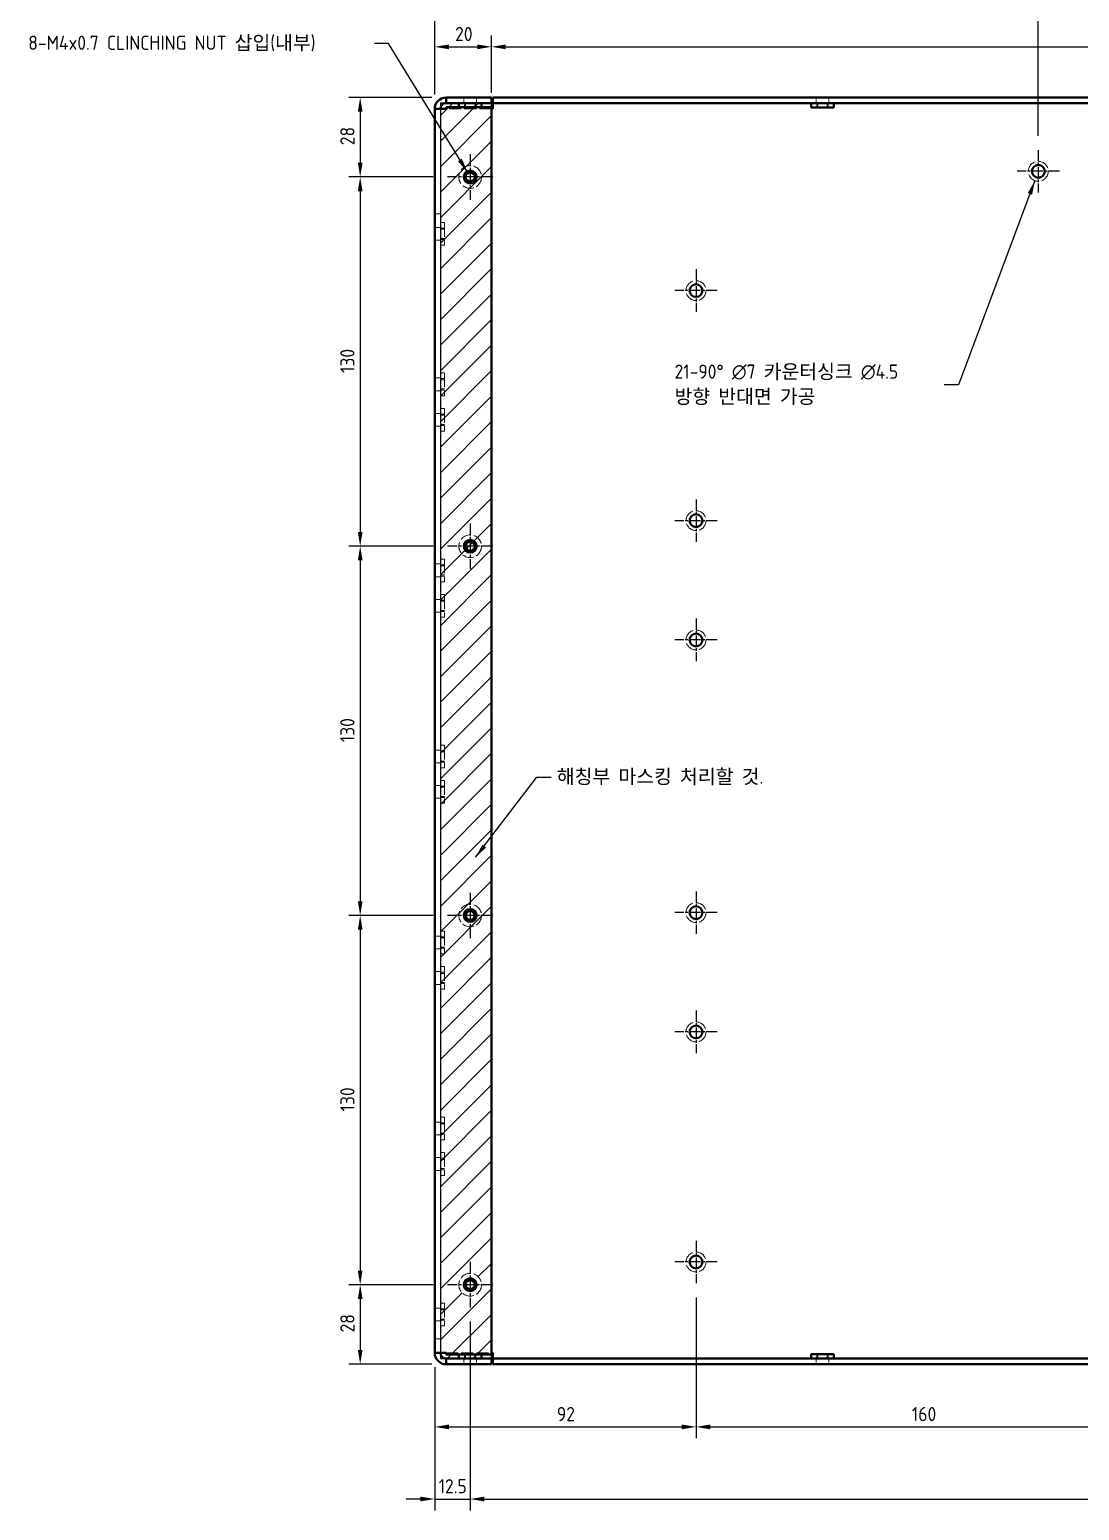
# Model space of a CAD drawing. Header units: millimetres. Extents: x 0 to 2378, y 0 to 1682.
# Drawn here: x 759 to 1129, y 898 to 1419 of the extents above; entities that cross this region are included whole.
import ezdxf

# ---------------------------------------------------------------- set-up
doc = ezdxf.new("R2010")
doc.units = ezdxf.units.MM
doc.header["$LTSCALE"] = 2
doc.linetypes.add('CHAIN', pattern=[0.3543, 0.2362, -0.0295, 0.0591, -0.0295])
doc.linetypes.add('DASHED', pattern=[0.2067, 0.1654, -0.0413])
for name, color, linetype, lineweight in [('가려진 것(ISO)', 2, 'DASHED', 18), ('가시적인 것(ISO)', 3, 'Continuous', 40), ('가시적인 좁은 것(ISO)', 3, 'Continuous', 35), ('기호(ISO)', 5, 'Continuous', 25), ('스케치 형상(ISO)', 3, 'Continuous', 25), ('중심 표식(ISO)', 1, 'Continuous', 25), ('치수(ISO)', 2, 'Continuous', 25), ('해치(ISO)', 7, 'Continuous', 18)]:
    doc.layers.add(name, color=color, linetype=linetype, lineweight=lineweight)
doc.styles.add('치수 텍스트_PSTEK_POSCO', font='isocp.shx')
doc.dimstyles.new('치수_PSTEK_POSCO', dxfattribs={"dimscale": 2, "dimtxt": 2.5, "dimasz": 2.5, "dimexe": 2, "dimexo": 2.5, "dimgap": 1, "dimtad": 1, "dimrnd": 1e-08, "dimdsep": 46, "dimtxsty": '치수 텍스트_PSTEK_POSCO', "dimcen": 0.09, "dimdle": 10, "dimclrd": 7, "dimclre": 7, "dimclrt": 2, "dimadec": 1, "dimazin": 2, "dimtfac": 1, "dimtmove": 0, "dimatfit": 3, "dimfxl": 0, "dimtolj": 1, "dimlwd": -1, "dimlwe": -1, "dimarcsym": 0})
doc.dimstyles.new('치수_PSTEK_POSCO$7', dxfattribs={"dimscale": 2, "dimtxt": 2.5, "dimasz": 2.5, "dimexe": 2, "dimexo": 2.5, "dimgap": 1, "dimtad": 1, "dimrnd": 1e-08, "dimdsep": 46, "dimtxsty": '치수 텍스트_PSTEK_POSCO', "dimcen": 0.09, "dimdle": 10, "dimclrd": 7, "dimclre": 7, "dimclrt": 2, "dimadec": 1, "dimazin": 2, "dimtfac": 1, "dimtmove": 0, "dimatfit": 3, "dimfxl": 0, "dimtolj": 1, "dimlwd": -1, "dimlwe": -1, "dimarcsym": 0})

# ---------------------------------------------------------------- blocks, each defined once
blk = doc.blocks.new('*D111')
at = {"layer": 'Defpoints', "color": 0}
for p in [(905.87, 1395.21), (875.65, 1367.21), (906.37, 1367.21)]:
    blk.add_point(p, dxfattribs=at)
at = {"layer": '치수(ISO)', "color": 7}
for p, q in [((900.87, 1395.21), (871.65, 1395.21)), ((875.65, 1390.21), (875.65, 1372.21)), ((901.37, 1367.21), (871.65, 1367.21))]:
    blk.add_line(p, q, dxfattribs=at)
for points in [[(874.82, 1390.21), (876.48, 1390.21), (875.65, 1395.21)], [(874.82, 1372.21), (876.48, 1372.21), (875.65, 1367.21)]]:
    blk.add_solid(points, dxfattribs=at)
at = {"layer": '치수(ISO)', "color": 2, "insert": (871.15, 1378.4), "char_height": 5, "attachment_point": 4, "rotation": 90, "style": '치수 텍스트_PSTEK_POSCO'}
blk.add_mtext('\\A1;28', dxfattribs=at)
blk = doc.blocks.new('*D112')
at = {"layer": 'Defpoints', "color": 0}
for p in [(906.37, 1367.21), (875.65, 1237.21), (906.37, 1237.21)]:
    blk.add_point(p, dxfattribs=at)
at = {"layer": '치수(ISO)', "color": 7}
for p, q in [((901.37, 1367.21), (871.65, 1367.21)), ((875.65, 1362.21), (875.65, 1242.21)), ((901.37, 1237.21), (871.65, 1237.21))]:
    blk.add_line(p, q, dxfattribs=at)
for points in [[(874.82, 1362.21), (876.48, 1362.21), (875.65, 1367.21)], [(874.82, 1242.21), (876.48, 1242.21), (875.65, 1237.21)]]:
    blk.add_solid(points, dxfattribs=at)
at = {"layer": '치수(ISO)', "color": 2, "insert": (871.15, 1298.21), "char_height": 5, "attachment_point": 4, "rotation": 90, "style": '치수 텍스트_PSTEK_POSCO'}
blk.add_mtext('\\A1;130', dxfattribs=at)
blk = doc.blocks.new('*D113')
at = {"layer": 'Defpoints', "color": 0}
for p in [(906.37, 1237.21), (875.65, 1107.21), (906.37, 1107.21)]:
    blk.add_point(p, dxfattribs=at)
at = {"layer": '치수(ISO)', "color": 7}
for p, q in [((901.37, 1237.21), (871.65, 1237.21)), ((875.65, 1232.21), (875.65, 1112.21)), ((901.37, 1107.21), (871.65, 1107.21))]:
    blk.add_line(p, q, dxfattribs=at)
for points in [[(874.82, 1232.21), (876.48, 1232.21), (875.65, 1237.21)], [(874.82, 1112.21), (876.48, 1112.21), (875.65, 1107.21)]]:
    blk.add_solid(points, dxfattribs=at)
at = {"layer": '치수(ISO)', "color": 2, "insert": (871.15, 1168.21), "char_height": 5, "attachment_point": 4, "rotation": 90, "style": '치수 텍스트_PSTEK_POSCO'}
blk.add_mtext('\\A1;130', dxfattribs=at)
blk = doc.blocks.new('*D114')
at = {"layer": 'Defpoints', "color": 0}
for p in [(906.37, 1107.21), (875.65, 977.21), (906.37, 977.21)]:
    blk.add_point(p, dxfattribs=at)
at = {"layer": '치수(ISO)', "color": 7}
for p, q in [((901.37, 1107.21), (871.65, 1107.21)), ((875.65, 1102.21), (875.65, 982.21)), ((901.37, 977.21), (871.65, 977.21))]:
    blk.add_line(p, q, dxfattribs=at)
for points in [[(874.82, 1102.21), (876.48, 1102.21), (875.65, 1107.21)], [(874.82, 982.21), (876.48, 982.21), (875.65, 977.21)]]:
    blk.add_solid(points, dxfattribs=at)
at = {"layer": '치수(ISO)', "color": 2, "insert": (871.15, 1038.21), "char_height": 5, "attachment_point": 4, "rotation": 90, "style": '치수 텍스트_PSTEK_POSCO'}
blk.add_mtext('\\A1;130', dxfattribs=at)
blk = doc.blocks.new('*D115')
at = {"layer": 'Defpoints', "color": 0}
for p in [(906.37, 977.21), (875.65, 949.21), (905.87, 949.21)]:
    blk.add_point(p, dxfattribs=at)
at = {"layer": '치수(ISO)', "color": 7}
for p, q in [((901.37, 977.21), (871.65, 977.21)), ((875.65, 972.21), (875.65, 954.21)), ((900.87, 949.21), (871.65, 949.21))]:
    blk.add_line(p, q, dxfattribs=at)
for points in [[(874.82, 972.21), (876.48, 972.21), (875.65, 977.21)], [(874.82, 954.21), (876.48, 954.21), (875.65, 949.21)]]:
    blk.add_solid(points, dxfattribs=at)
at = {"layer": '치수(ISO)', "color": 2, "insert": (871.15, 960.4), "char_height": 5, "attachment_point": 4, "rotation": 90, "style": '치수 텍스트_PSTEK_POSCO'}
blk.add_mtext('\\A1;28', dxfattribs=at)
blk = doc.blocks.new('*D116')
at = {"layer": 'Defpoints', "color": 0}
for p in [(914.37, 969.21), (901.87, 953.21), (914.37, 901.76)]:
    blk.add_point(p, dxfattribs=at)
at = {"layer": '치수(ISO)', "color": 7}
for p, q in [((914.37, 964.21), (914.37, 897.76)), ((901.87, 948.21), (901.87, 897.76)), ((896.87, 901.76), (891.87, 901.76)), ((901.87, 901.76), (914.37, 901.76)), ((919.37, 901.76), (924.37, 901.76))]:
    blk.add_line(p, q, dxfattribs=at)
for points in [[(896.87, 902.59), (896.87, 900.93), (901.87, 901.76)], [(919.37, 902.59), (919.37, 900.93), (914.37, 901.76)]]:
    blk.add_solid(points, dxfattribs=at)
at = {"layer": '치수(ISO)', "color": 2, "insert": (903.27, 906.26), "char_height": 5, "attachment_point": 4, "style": '치수 텍스트_PSTEK_POSCO'}
blk.add_mtext('\\A1;12.5', dxfattribs=at)
blk = doc.blocks.new('*D117')
at = {"layer": 'Defpoints', "color": 0}
for p in [(914.37, 969.21), (1411.37, 969.21), (1411.37, 901.76)]:
    blk.add_point(p, dxfattribs=at)
at = {"layer": '치수(ISO)', "color": 7}
for p, q in [((914.37, 964.21), (914.37, 897.76)), ((1411.37, 964.21), (1411.37, 897.76)), ((919.37, 901.76), (1406.37, 901.76))]:
    blk.add_line(p, q, dxfattribs=at)
for points in [[(919.37, 902.59), (919.37, 900.93), (914.37, 901.76)], [(1406.37, 902.59), (1406.37, 900.93), (1411.37, 901.76)]]:
    blk.add_solid(points, dxfattribs=at)
at = {"layer": '치수(ISO)', "color": 2, "insert": (1158.11, 906.26), "char_height": 5, "attachment_point": 4, "style": '치수 텍스트_PSTEK_POSCO'}
blk.add_mtext('\\A1;497', dxfattribs=at)
blk = doc.blocks.new('*D119')
at = {"layer": 'Defpoints', "color": 0}
for p in [(921.87, 1413.04), (901.87, 1391.21), (921.87, 1391.8)]:
    blk.add_point(p, dxfattribs=at)
at = {"layer": '치수(ISO)', "color": 7}
for p, q in [((901.87, 1396.21), (901.87, 1417.04)), ((906.87, 1413.04), (916.87, 1413.04)), ((921.87, 1396.8), (921.87, 1417.04))]:
    blk.add_line(p, q, dxfattribs=at)
for points in [[(906.87, 1413.87), (906.87, 1412.2), (901.87, 1413.04)], [(916.87, 1413.87), (916.87, 1412.2), (921.87, 1413.04)]]:
    blk.add_solid(points, dxfattribs=at)
at = {"layer": '치수(ISO)', "color": 2, "insert": (909.06, 1417.54), "char_height": 5, "attachment_point": 4, "style": '치수 텍스트_PSTEK_POSCO'}
blk.add_mtext('\\A1;20', dxfattribs=at)
blk = doc.blocks.new('*D120')
at = {"layer": 'Defpoints', "color": 0}
for p in [(1403.37, 1413.04), (921.87, 1391.8), (1403.37, 1391.8)]:
    blk.add_point(p, dxfattribs=at)
at = {"layer": '치수(ISO)', "color": 7}
for p, q in [((921.87, 1396.8), (921.87, 1417.04)), ((926.87, 1413.04), (1398.37, 1413.04)), ((1403.37, 1396.8), (1403.37, 1417.04))]:
    blk.add_line(p, q, dxfattribs=at)
for points in [[(926.87, 1413.87), (926.87, 1412.2), (921.87, 1413.04)], [(1398.37, 1413.87), (1398.37, 1412.2), (1403.37, 1413.04)]]:
    blk.add_solid(points, dxfattribs=at)
at = {"layer": '치수(ISO)', "color": 2, "insert": (1155.77, 1417.54), "char_height": 5, "attachment_point": 4, "style": '치수 텍스트_PSTEK_POSCO'}
blk.add_mtext('\\A1;481.5', dxfattribs=at)
blk = doc.blocks.new('*D130')
at = {"layer": 'Defpoints', "color": 0}
for p in [(993.87, 977.71), (901.87, 953.21), (993.87, 927.16)]:
    blk.add_point(p, dxfattribs=at)
at = {"layer": '치수(ISO)', "color": 7}
for p, q in [((993.87, 972.71), (993.87, 923.16)), ((901.87, 948.21), (901.87, 923.16)), ((906.87, 927.16), (988.87, 927.16))]:
    blk.add_line(p, q, dxfattribs=at)
for points in [[(906.87, 927.99), (906.87, 926.32), (901.87, 927.16)], [(988.87, 927.99), (988.87, 926.32), (993.87, 927.16)]]:
    blk.add_solid(points, dxfattribs=at)
at = {"layer": '치수(ISO)', "color": 2, "insert": (944.87, 931.66), "char_height": 5, "attachment_point": 4, "style": '치수 텍스트_PSTEK_POSCO'}
blk.add_mtext('\\A1;92', dxfattribs=at)
blk = doc.blocks.new('*D131')
at = {"layer": 'Defpoints', "color": 0}
for p in [(993.87, 977.71), (1153.87, 977.71), (1153.87, 927.16)]:
    blk.add_point(p, dxfattribs=at)
at = {"layer": '치수(ISO)', "color": 7}
for p, q in [((993.87, 972.71), (993.87, 923.16)), ((1153.87, 972.71), (1153.87, 923.16)), ((998.87, 927.16), (1148.87, 927.16))]:
    blk.add_line(p, q, dxfattribs=at)
for points in [[(998.87, 927.99), (998.87, 926.32), (993.87, 927.16)], [(1148.87, 927.99), (1148.87, 926.32), (1153.87, 927.16)]]:
    blk.add_solid(points, dxfattribs=at)
at = {"layer": '치수(ISO)', "color": 2, "insert": (1069.87, 931.66), "char_height": 5, "attachment_point": 4, "style": '치수 텍스트_PSTEK_POSCO'}
blk.add_mtext('\\A1;160', dxfattribs=at)
blk = doc.blocks.new('*D136')
at = {"layer": 'Defpoints', "color": 0}
for p in [(1114.37, 1428.16), (1114.37, 1376.71), (1231.37, 1376.71)]:
    blk.add_point(p, dxfattribs=at)
at = {"layer": '치수(ISO)', "color": 7}
for p, q in [((1114.37, 1381.71), (1114.37, 1432.16)), ((1231.37, 1381.71), (1231.37, 1432.16)), ((1226.37, 1428.16), (1119.37, 1428.16))]:
    blk.add_line(p, q, dxfattribs=at)
for points in [[(1119.37, 1428.99), (1119.37, 1427.32), (1114.37, 1428.16)], [(1226.37, 1428.99), (1226.37, 1427.32), (1231.37, 1428.16)]]:
    blk.add_solid(points, dxfattribs=at)
at = {"layer": '치수(ISO)', "color": 2, "insert": (1169.37, 1432.66), "char_height": 5, "attachment_point": 4, "style": '치수 텍스트_PSTEK_POSCO'}
blk.add_mtext('\\A1;117', dxfattribs=at)
blk = doc.blocks.new('*D137')
at = {"layer": 'Defpoints', "color": 0}
for p in [(901.87, 1428.16), (901.87, 1391.21), (1114.37, 1376.71)]:
    blk.add_point(p, dxfattribs=at)
at = {"layer": '치수(ISO)', "color": 7}
for p, q in [((901.87, 1396.21), (901.87, 1432.16)), ((1114.37, 1381.71), (1114.37, 1432.16)), ((1109.37, 1428.16), (906.87, 1428.16))]:
    blk.add_line(p, q, dxfattribs=at)
for points in [[(906.87, 1428.99), (906.87, 1427.32), (901.87, 1428.16)], [(1109.37, 1428.99), (1109.37, 1427.32), (1114.37, 1428.16)]]:
    blk.add_solid(points, dxfattribs=at)
at = {"layer": '치수(ISO)', "color": 2, "insert": (1001.45, 1432.66), "char_height": 5, "attachment_point": 4, "style": '치수 텍스트_PSTEK_POSCO'}
blk.add_mtext('\\A1;212.5', dxfattribs=at)

msp = doc.modelspace()

# ---------------------------------------------------------------- hatches: boundary and pattern name
at = {"layer": '해치(ISO)'}
h = msp.add_hatch(dxfattribs=at)
h.set_pattern_fill('ANSI31', color=1, scale=50.8, style=0)
h.set_pattern_definition([(45, (0, 0), (-4.490128, 4.490128), [])])
edge = h.paths.add_edge_path(flags=0)
edge.add_arc((914.371, 977.209), 4, 0, 360)
h.paths.add_polyline_path([(921.871, 1393.209), (903.871, 1393.209), (903.871, 951.209), (921.871, 951.209)])

# ---------------------------------------------------------------- linework, layer by layer
at = {"layer": '가려진 것(ISO)', "ltscale": 1.904597}
for p, q in [((912.121, 1395.209), (912.121, 1393.209)), ((916.621, 1395.209), (916.621, 1393.209)), ((1036.121, 1395.209), (1036.121, 1393.209)), ((1040.621, 1395.209), (1040.621, 1393.209)), ((901.871, 1354.209), (903.871, 1354.209)), ((903.871, 1349.459), (901.871, 1349.459)), ((903.871, 1344.959), (901.871, 1344.959)), ((903.871, 1296.459), (901.871, 1296.459)), ((903.871, 1291.959), (901.871, 1291.959)), ((903.871, 1283.959), (901.871, 1283.959)), ((903.871, 1279.459), (901.871, 1279.459)), ((903.871, 1230.959), (901.871, 1230.959)), ((903.871, 1226.459), (901.871, 1226.459)), ((903.871, 1218.459), (901.871, 1218.459)), ((903.871, 1213.959), (901.871, 1213.959)), ((903.871, 1165.459), (901.871, 1165.459)), ((903.871, 1160.959), (901.871, 1160.959)), ((903.871, 1152.959), (901.871, 1152.959)), ((903.871, 1148.459), (901.871, 1148.459)), ((903.871, 1099.959), (901.871, 1099.959)), ((903.871, 1095.459), (901.871, 1095.459)), ((903.871, 1087.459), (901.871, 1087.459)), ((903.871, 1082.959), (901.871, 1082.959)), ((903.871, 1034.459), (901.871, 1034.459)), ((903.871, 1029.959), (901.871, 1029.959)), ((903.871, 1021.959), (901.871, 1021.959)), ((903.871, 1017.459), (901.871, 1017.459)), ((903.871, 968.959), (901.871, 968.959)), ((903.871, 964.459), (901.871, 964.459)), ((901.871, 958.209), (903.871, 958.209)), ((912.121, 951.209), (912.121, 949.209)), ((916.621, 951.209), (916.621, 949.209)), ((1036.121, 951.209), (1036.121, 949.209)), ((1040.621, 951.209), (1040.621, 949.209))]:
    msp.add_line(p, q, dxfattribs=at)
at = {"layer": '가려진 것(ISO)', "ltscale": 1.428422}
for p, q in [((912.371, 1393.209), (912.371, 1391.709)), ((912.75, 1391.709), (912.75, 1393.209)), ((915.992, 1391.709), (915.992, 1393.209)), ((916.371, 1391.709), (916.371, 1393.209)), ((1036.371, 1393.209), (1036.371, 1391.709)), ((1036.75, 1391.709), (1036.75, 1393.209)), ((1039.992, 1391.709), (1039.992, 1393.209)), ((1040.371, 1391.709), (1040.371, 1393.209)), ((903.871, 1351.209), (905.371, 1351.209)), ((905.371, 1349.209), (903.871, 1349.209)), ((903.871, 1348.83), (905.371, 1348.83)), ((903.871, 1345.588), (905.371, 1345.588)), ((903.871, 1345.209), (905.371, 1345.209)), ((903.871, 1343.209), (905.371, 1343.209)), ((903.871, 1298.209), (905.371, 1298.209)), ((905.371, 1296.209), (903.871, 1296.209)), ((903.871, 1295.83), (905.371, 1295.83)), ((903.871, 1292.588), (905.371, 1292.588)), ((903.871, 1292.209), (905.371, 1292.209)), ((903.871, 1290.209), (905.371, 1290.209)), ((903.871, 1285.709), (905.371, 1285.709)), ((905.371, 1283.709), (903.871, 1283.709)), ((903.871, 1283.33), (905.371, 1283.33)), ((903.871, 1280.088), (905.371, 1280.088)), ((903.871, 1279.709), (905.371, 1279.709)), ((903.871, 1277.709), (905.371, 1277.709)), ((903.871, 1232.709), (905.371, 1232.709)), ((905.371, 1230.709), (903.871, 1230.709)), ((903.871, 1230.33), (905.371, 1230.33)), ((903.871, 1227.088), (905.371, 1227.088)), ((903.871, 1226.709), (905.371, 1226.709)), ((903.871, 1224.709), (905.371, 1224.709)), ((903.871, 1220.209), (905.371, 1220.209)), ((905.371, 1218.209), (903.871, 1218.209)), ((903.871, 1217.83), (905.371, 1217.83)), ((903.871, 1214.588), (905.371, 1214.588)), ((903.871, 1214.209), (905.371, 1214.209)), ((903.871, 1212.209), (905.371, 1212.209)), ((903.871, 1167.209), (905.371, 1167.209)), ((905.371, 1165.209), (903.871, 1165.209)), ((903.871, 1164.83), (905.371, 1164.83)), ((903.871, 1161.588), (905.371, 1161.588)), ((903.871, 1161.209), (905.371, 1161.209)), ((903.871, 1159.209), (905.371, 1159.209)), ((903.871, 1154.709), (905.371, 1154.709)), ((905.371, 1152.709), (903.871, 1152.709)), ((903.871, 1152.33), (905.371, 1152.33)), ((903.871, 1149.088), (905.371, 1149.088)), ((903.871, 1148.709), (905.371, 1148.709)), ((903.871, 1146.709), (905.371, 1146.709)), ((903.871, 1101.709), (905.371, 1101.709)), ((905.371, 1099.709), (903.871, 1099.709)), ((903.871, 1099.33), (905.371, 1099.33)), ((903.871, 1096.088), (905.371, 1096.088)), ((903.871, 1095.709), (905.371, 1095.709)), ((903.871, 1093.709), (905.371, 1093.709)), ((903.871, 1089.209), (905.371, 1089.209)), ((905.371, 1087.209), (903.871, 1087.209)), ((903.871, 1086.83), (905.371, 1086.83)), ((903.871, 1083.588), (905.371, 1083.588)), ((903.871, 1083.209), (905.371, 1083.209)), ((903.871, 1081.209), (905.371, 1081.209)), ((903.871, 1036.209), (905.371, 1036.209)), ((905.371, 1034.209), (903.871, 1034.209)), ((903.871, 1033.83), (905.371, 1033.83)), ((903.871, 1030.588), (905.371, 1030.588)), ((903.871, 1030.209), (905.371, 1030.209)), ((903.871, 1028.209), (905.371, 1028.209)), ((903.871, 1023.709), (905.371, 1023.709)), ((905.371, 1021.709), (903.871, 1021.709)), ((903.871, 1021.33), (905.371, 1021.33)), ((903.871, 1018.088), (905.371, 1018.088)), ((903.871, 1017.709), (905.371, 1017.709)), ((903.871, 1015.709), (905.371, 1015.709)), ((903.871, 970.709), (905.371, 970.709)), ((905.371, 968.709), (903.871, 968.709)), ((903.871, 968.33), (905.371, 968.33)), ((903.871, 965.088), (905.371, 965.088)), ((903.871, 964.709), (905.371, 964.709)), ((903.871, 962.709), (905.371, 962.709)), ((912.371, 952.709), (912.371, 951.209)), ((912.75, 951.209), (912.75, 952.709)), ((915.992, 951.209), (915.992, 952.709)), ((916.371, 951.209), (916.371, 952.709)), ((1036.371, 952.709), (1036.371, 951.209)), ((1036.75, 951.209), (1036.75, 952.709)), ((1039.992, 951.209), (1039.992, 952.709)), ((1040.371, 951.209), (1040.371, 952.709))]:
    msp.add_line(p, q, dxfattribs=at)
at = {"layer": '가려진 것(ISO)', "ltscale": 13.080328}
msp.add_line((903.871, 1391.209), (903.871, 953.209), dxfattribs=at)
at = {"layer": '가려진 것(ISO)', "ltscale": 12.901145}
for p, q in [((921.871, 1391.209), (905.871, 1391.209)), ((905.871, 953.209), (921.871, 953.209))]:
    msp.add_line(p, q, dxfattribs=at)
at = {"layer": '가려진 것(ISO)', "ltscale": 0.081599}
for p, q in [((910.371, 1391.795), (910.371, 1391.709)), ((918.371, 1391.795), (918.371, 1391.709)), ((910.371, 952.624), (910.371, 952.709)), ((918.371, 952.624), (918.371, 952.709))]:
    msp.add_line(p, q, dxfattribs=at)
at = {"layer": '가려진 것(ISO)', "ltscale": 15.198803}
for p, q in [((918.371, 1391.709), (910.371, 1391.709)), ((905.371, 1351.209), (905.371, 1343.209)), ((905.371, 1298.209), (905.371, 1290.209)), ((905.371, 1285.709), (905.371, 1277.709)), ((905.371, 1232.709), (905.371, 1224.709)), ((905.371, 1220.209), (905.371, 1212.209)), ((905.371, 1167.209), (905.371, 1159.209)), ((905.371, 1154.709), (905.371, 1146.709)), ((905.371, 1101.709), (905.371, 1093.709)), ((905.371, 1089.209), (905.371, 1081.209)), ((905.371, 1036.209), (905.371, 1028.209)), ((905.371, 1023.709), (905.371, 1015.709)), ((905.371, 970.709), (905.371, 962.709)), ((910.371, 952.709), (918.371, 952.709))]:
    msp.add_line(p, q, dxfattribs=at)
at = {"layer": '가려진 것(ISO)', "ltscale": 12.159042}
for centre in [(914.371, 1367.209), (914.371, 1237.209), (914.371, 1107.209), (914.371, 977.209)]:
    msp.add_circle(centre, 4, dxfattribs=at)
at = {"layer": '가려진 것(ISO)', "ltscale": 13.298953}
for centre in [(1114.371, 1369.209), (993.871, 1327.209), (993.871, 1246.209), (993.871, 1204.209), (993.871, 1108.209), (993.871, 1066.209), (993.871, 985.209)]:
    msp.add_circle(centre, 3.5, dxfattribs=at)
at = {"layer": '가시적인 것(ISO)'}
for p, q in [((921.871, 1395.209), (905.871, 1395.209)), ((905.871, 1393.209), (905.871, 1395.209)), ((905.871, 1393.209), (921.871, 1393.209)), ((910.371, 1393.209), (910.371, 1391.795)), ((918.371, 1393.209), (918.371, 1391.795)), ((921.871, 1393.209), (921.871, 1395.209)), ((922.371, 1393.209), (922.371, 1395.209)), ((1402.871, 1395.209), (922.371, 1395.209)), ((922.371, 1391.209), (922.371, 1393.209)), ((1402.871, 1393.209), (922.371, 1393.209)), ((1034.371, 1393.209), (1034.371, 1391.709)), ((1042.371, 1393.209), (1042.371, 1391.709)), ((905.871, 1391.209), (901.871, 1391.209)), ((901.871, 953.209), (901.871, 1391.209)), ((905.871, 1391.209), (905.871, 1391.795)), ((905.871, 1391.795), (921.871, 1391.795)), ((921.871, 1391.795), (921.871, 952.624)), ((922.371, 1391.209), (921.871, 1391.209)), ((1042.371, 1391.709), (1034.371, 1391.709)), ((901.871, 953.209), (905.871, 953.209)), ((905.871, 952.624), (905.871, 953.209)), ((921.871, 952.624), (905.871, 952.624)), ((905.871, 951.209), (921.871, 951.209)), ((905.871, 951.209), (905.871, 949.209)), ((905.871, 949.209), (921.871, 949.209)), ((910.371, 951.209), (910.371, 952.624)), ((918.371, 951.209), (918.371, 952.624)), ((921.871, 953.209), (922.371, 953.209)), ((921.871, 951.209), (921.871, 949.209)), ((922.371, 953.209), (922.371, 951.209)), ((922.371, 951.209), (922.371, 949.209)), ((922.371, 951.209), (1402.871, 951.209)), ((922.371, 949.209), (1402.871, 949.209)), ((1034.371, 952.709), (1042.371, 952.709)), ((1034.371, 951.209), (1034.371, 952.709)), ((1042.371, 951.209), (1042.371, 952.709))]:
    msp.add_line(p, q, dxfattribs=at)
for centre, radius in [((1114.371, 1369.209), 2.25), ((914.371, 1367.209), 2.25), ((914.371, 1367.209), 1.621), ((993.871, 1327.209), 2.25), ((993.871, 1246.209), 2.25), ((914.371, 1237.209), 2.25), ((914.371, 1237.209), 1.621), ((993.871, 1204.209), 2.25), ((993.871, 1108.209), 2.25), ((914.371, 1107.209), 2.25), ((914.371, 1107.209), 1.621), ((993.871, 1066.209), 2.25), ((993.871, 985.209), 2.25), ((914.371, 977.209), 2.25), ((914.371, 977.209), 1.621)]:
    msp.add_circle(centre, radius, dxfattribs=at)
for centre, radius, start, end in [((905.871, 1391.209), 4, 90, 180), ((905.871, 1391.209), 2, 90, 180), ((905.871, 953.209), 4, 180, 270), ((905.871, 953.209), 2, 180, 270)]:
    msp.add_arc(centre, radius, start, end, dxfattribs=at)
at = {"layer": '가시적인 좁은 것(ISO)'}
for centre, start, end in [((914.371, 1367.209), 350, 260), ((914.371, 1237.209), 350, 260), ((914.371, 1107.209), 280, 190), ((914.371, 977.209), 280, 190)]:
    msp.add_arc(centre, 2, start, end, dxfattribs=at)
at = {"layer": '스케치 형상(ISO)'}
for p, q in [((921.871, 1393.209), (903.871, 1393.209)), ((903.871, 1393.209), (903.871, 951.209)), ((921.871, 951.209), (921.871, 1393.209)), ((903.871, 951.209), (921.871, 951.209))]:
    msp.add_line(p, q, dxfattribs=at)
at = {"layer": '중심 표식(ISO)', "linetype": 'CHAIN', "ltscale": 8.333956}
for p, q in [((1114.371, 1376.709), (1114.371, 1361.709)), ((1121.871, 1369.209), (1106.871, 1369.209)), ((993.871, 1334.709), (993.871, 1319.709)), ((1001.371, 1327.209), (986.371, 1327.209)), ((993.871, 1253.709), (993.871, 1238.709)), ((1001.371, 1246.209), (986.371, 1246.209)), ((993.871, 1211.709), (993.871, 1196.709)), ((1001.371, 1204.209), (986.371, 1204.209)), ((993.871, 1115.709), (993.871, 1100.709)), ((1001.371, 1108.209), (986.371, 1108.209)), ((993.871, 1073.709), (993.871, 1058.709)), ((1001.371, 1066.209), (986.371, 1066.209)), ((993.871, 992.709), (993.871, 977.709)), ((1001.371, 985.209), (986.371, 985.209))]:
    msp.add_line(p, q, dxfattribs=at)
at = {"layer": '중심 표식(ISO)', "linetype": 'CHAIN', "ltscale": 8.88956}
for p, q in [((914.371, 1375.209), (914.371, 1359.209)), ((922.371, 1367.209), (906.371, 1367.209)), ((914.371, 1245.209), (914.371, 1229.209)), ((922.371, 1237.209), (906.371, 1237.209)), ((914.371, 1115.209), (914.371, 1099.209)), ((922.371, 1107.209), (906.371, 1107.209)), ((914.371, 985.209), (914.371, 969.209)), ((922.371, 977.209), (906.371, 977.209))]:
    msp.add_line(p, q, dxfattribs=at)

# ---------------------------------------------------------------- texts
at = {"layer": '기호(ISO)', "color": 2, "char_height": 5, "attachment_point": 4, "style": '치수 텍스트_PSTEK_POSCO'}
for s, insert, width, line_spacing_factor in [('{8-M4x0.7 CLINCHING NUT 삽입(내부)}', (758.799, 1414.202), 119.85775, 0.4375), ('{21-90° \\fAIGDT|b0|i0;\\H5.0000;n\\fisocp|b0|i0;\\H5.0000;7 카운터싱크 \\fAIGDT|b0|i0;\\H5.0000;n\\fisocp|b0|i0;\\H5.0000;4.5\\P방향 반대면 가공}', (986.306, 1294.052), 92.95528, 1.05)]:
    msp.add_mtext(s, dxfattribs=dict(at, insert=insert, width=width, line_spacing_factor=line_spacing_factor))
at = {"layer": '기호(ISO)', "color": 2, "insert": (944.88, 1155.854), "char_height": 5, "width": 85.50655, "attachment_point": 4, "style": '치수 텍스트_PSTEK_POSCO'}
msp.add_mtext('{\\fISOCP|b0|i0;\\H5.0000;해칭부 마스킹 처리할 것.}', dxfattribs=at)

# ---------------------------------------------------------------- dimensions: what is measured, and where the dimension line sits
at = {"layer": '치수(ISO)', "color": 7}
for base, p1, p2, angle, picture, middle in [((901.871, 1428.157), (1114.371, 1376.709), (901.871, 1391.209), 180, '*D137', (1008.121, 1428.157)), ((1114.371, 1428.157), (1231.371, 1376.709), (1114.371, 1376.709), 180, '*D136', (1172.871, 1428.157)), ((1403.371, 1413.035), (921.871, 1391.795), (1403.371, 1391.795), 180, '*D120', (1162.621, 1413.035)), ((875.651, 1367.209), (905.871, 1395.209), (906.371, 1367.209), 90, '*D111', (875.651, 1381.209)), ((875.651, 1237.209), (906.371, 1367.209), (906.371, 1237.209), 90, '*D112', (875.651, 1302.209)), ((875.651, 1107.209), (906.371, 1237.209), (906.371, 1107.209), 90, '*D113', (875.651, 1172.209)), ((875.651, 977.209), (906.371, 1107.209), (906.371, 977.209), 90, '*D114', (875.651, 1042.209)), ((875.651, 949.209), (906.371, 977.209), (905.871, 949.209), 90, '*D115', (875.651, 963.209)), ((1153.871, 927.157), (993.871, 977.709), (1153.871, 977.709), 180, '*D131', (1073.871, 927.157)), ((1411.371, 901.759), (914.371, 969.209), (1411.371, 969.209), 180, '*D117', (1162.871, 901.759))]:
    dim = msp.add_linear_dim(base=base, p1=p1, p2=p2, angle=angle, dimstyle='치수_PSTEK_POSCO', override={"dimdec": 2, "dimtp": 0, "dimtm": 0, "dimtdec": 2, "dimtofl": 0, "dimatfit": 1}, dxfattribs=at)
    dim.commit()
    dim.dimension.update_dxf_attribs({"geometry": picture, "text_midpoint": middle, "dimtype": 160})
for base, p1, p2, override, picture, middle in [((921.871, 1413.035), (901.871, 1391.209), (921.871, 1391.795), {"dimdec": 2, "dimtp": 0, "dimtm": 0, "dimtdec": 2, "dimtofl": 0, "dimatfit": 1}, '*D119', (911.871, 1413.035)), ((993.871, 927.157), (901.871, 953.209), (993.871, 977.709), {"dimdec": 2, "dimtp": 0, "dimtm": 0, "dimtdec": 2, "dimtofl": 0, "dimatfit": 1}, '*D130', (947.871, 927.157)), ((914.371, 901.759), (901.871, 953.209), (914.371, 969.209), {"dimdec": 2, "dimtp": 0, "dimtm": 0, "dimtdec": 2, "dimtofl": 1, "dimatfit": 1}, '*D116', (908.121, 901.759))]:
    dim = msp.add_linear_dim(base=base, p1=p1, p2=p2, dimstyle='치수_PSTEK_POSCO', override=override, dxfattribs=at)
    dim.commit()
    dim.dimension.update_dxf_attribs({"geometry": picture, "text_midpoint": middle, "dimtype": 160})

# ---------------------------------------------------------------- leaders
at = {"layer": '기호(ISO)', "color": 7, "annotation_type": 0, "has_hookline": 1}
for points, hookline_direction, text_width in [([(913.371, 1368.941), (885.657, 1414.202), (880.657, 1414.202)], 1, 104.768), ([(1113.167, 1365.923), (1086.261, 1294.052), (1081.261, 1294.052)], 1, 84.058), ([(916.28, 1127.7), (937.88, 1155.854), (942.88, 1155.854)], 0, 75.042)]:
    msp.add_leader(points, dimstyle='치수_PSTEK_POSCO$7', override={"dimtad": 0}, dxfattribs=dict(at, hookline_direction=hookline_direction, text_width=text_width))

doc.saveas('drawing.dxf')
